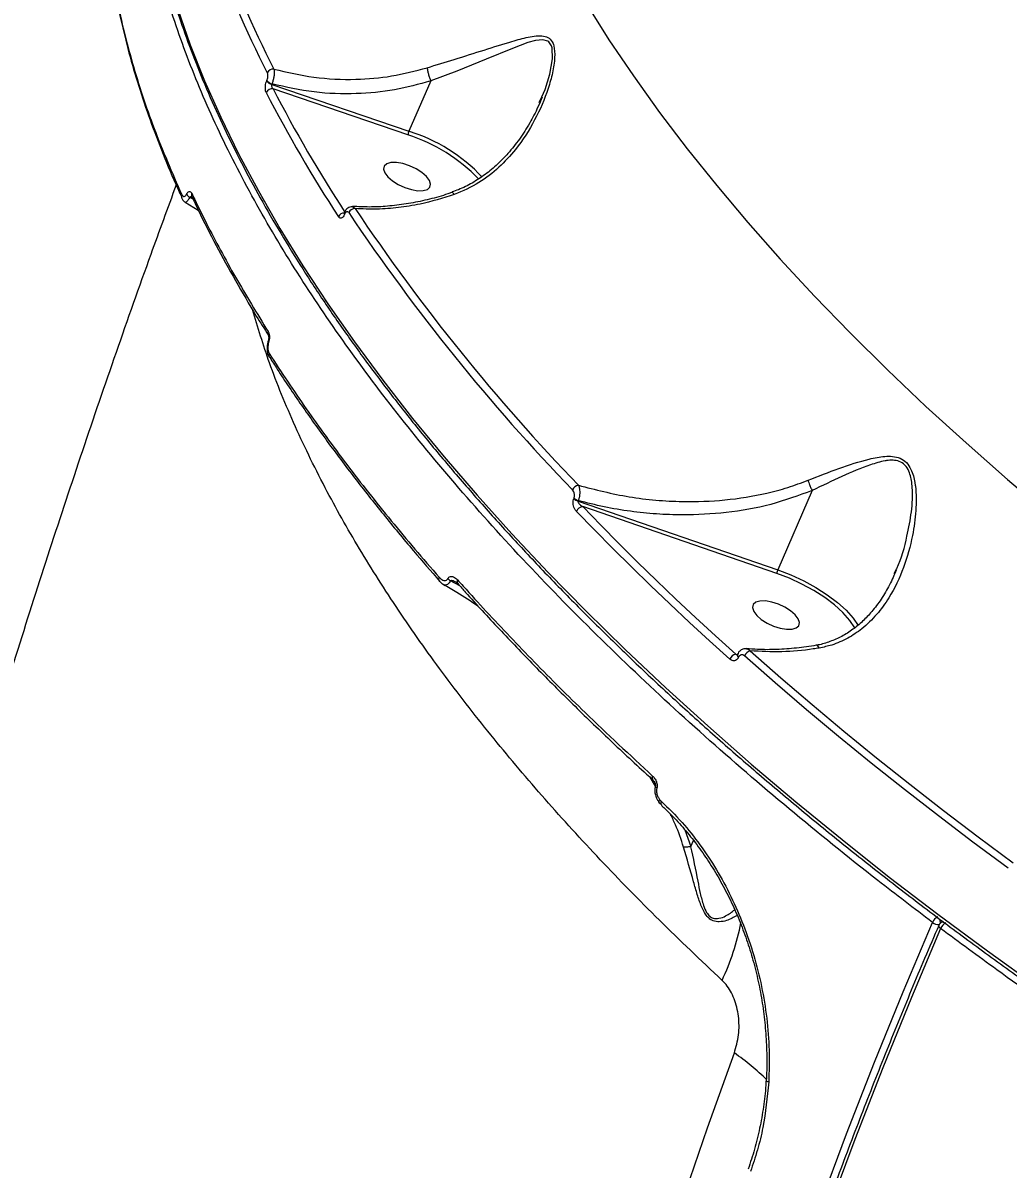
# Model space of a CAD drawing. Header units: millimetres. Extents: x -6521 to 6343, y -6174 to 4868.
# Drawn here: x -4544.1 to -4368.2, y -615.5 to -410.8 of the extents above; entities that cross this region are included whole.
import ezdxf

# ---------------------------------------------------------------- set-up
doc = ezdxf.new("R2010")
doc.units = ezdxf.units.MM
for name, color, linetype in [('DIKOM_ОБЪЕКТ', 7, 'Continuous'), ('DIKOM_РАЗМЕР_ЗОНА', 7, 'Continuous'), ('DIKOM_РАЗМЕР_ОБЪЕКТА', 7, 'Continuous')]:
    doc.layers.add(name, color=color, linetype=linetype)
doc.styles.add('style1', font='arial.ttf', dxfattribs={"width": 0.8})
doc.dimstyles.new('1-50', dxfattribs={"dimtxt": 300, "dimasz": 200, "dimexe": 100, "dimexo": 0, "dimgap": 100, "dimtad": 1, "dimtxsty": 'style1', "dimcen": 200, "dimclrd": 7, "dimclre": 7, "dimclrt": 7, "dimadec": 1, "dimazin": 2, "dimtfac": 1, "dimtmove": 0, "dimatfit": 2, "dimfxl": 0, "dimlwd": 25, "dimlwe": 18, "dimarcsym": 0})

# ---------------------------------------------------------------- blocks, each defined once
blk = doc.blocks.new('*D11')
at = {"layer": 'Defpoints', "color": 0, "transparency": 16777216}
for p in [(2818.82, 364.95), (-5102.52, -1661.02), (-5102.52, -4861.8)]:
    blk.add_point(p, dxfattribs=at)
at = {"layer": 'DIKOM_РАЗМЕР_ОБЪЕКТА', "color": 7, "lineweight": 18, "transparency": 16777216}
for p, q in [((2818.82, 364.95), (2818.82, -4961.8)), ((-5102.52, -1661.02), (-5102.52, -4961.8))]:
    blk.add_line(p, q, dxfattribs=at)
at = {"layer": 'DIKOM_РАЗМЕР_ОБЪЕКТА', "color": 7, "lineweight": 25, "transparency": 16777216}
blk.add_line((2618.82, -4861.8), (-4902.52, -4861.8), dxfattribs=at)
at = {"layer": 'DIKOM_РАЗМЕР_ОБЪЕКТА', "color": 7, "transparency": 16777216}
for points in [[(-4902.52, -4828.46), (-4902.52, -4895.13), (-5102.52, -4861.8)], [(2618.82, -4828.46), (2618.82, -4895.13), (2818.82, -4861.8)]]:
    blk.add_solid(points, dxfattribs=at)
at = {"layer": 'DIKOM_РАЗМЕР_ОБЪЕКТА', "color": 7, "transparency": 16777216, "insert": (-736, -4608.63), "char_height": 300, "attachment_point": 5, "style": 'style1'}
blk.add_mtext('7900', dxfattribs=at)
blk = doc.blocks.new('*D14')
at = {"layer": 'Defpoints', "color": 0, "transparency": 16777216}
for p in [(4318.82, 257.45), (-6520.67, -1799.21), (4318.82, -6073.51)]:
    blk.add_point(p, dxfattribs=at)
at = {"layer": 'DIKOM_РАЗМЕР_ЗОНА', "color": 7, "lineweight": 18, "transparency": 16777216}
for p, q in [((4318.82, 257.45), (4318.82, -6173.51)), ((-6520.67, -1799.21), (-6520.67, -6173.51))]:
    blk.add_line(p, q, dxfattribs=at)
at = {"layer": 'DIKOM_РАЗМЕР_ЗОНА', "color": 7, "lineweight": 25, "transparency": 16777216}
blk.add_line((-6320.67, -6073.51), (4118.82, -6073.51), dxfattribs=at)
at = {"layer": 'DIKOM_РАЗМЕР_ЗОНА', "color": 7, "transparency": 16777216}
for points in [[(-6320.67, -6040.18), (-6320.67, -6106.84), (-6520.67, -6073.51)], [(4118.82, -6040.18), (4118.82, -6106.84), (4318.82, -6073.51)]]:
    blk.add_solid(points, dxfattribs=at)
at = {"layer": 'DIKOM_РАЗМЕР_ЗОНА', "color": 7, "transparency": 16777216, "insert": (-430.65, -5820.34), "char_height": 300, "attachment_point": 5, "style": 'style1'}
blk.add_mtext('10850', dxfattribs=at)

msp = doc.modelspace()

# ---------------------------------------------------------------- linework, layer by layer
at = {"layer": 'DIKOM_ОБЪЕКТ', "color": 7, "linetype": 'Continuous', "lineweight": 15}
for p, q in [((-4500.537, -421.158), (-4500.508, -421.092)), ((-4471.257, -421.187), (-4475.149, -430.172)), ((-4499.622, -421.723), (-4499.651, -421.788)), ((-4499.651, -421.788), (-4475.149, -430.172)), ((-4475.331, -430.818), (-4499.39, -422.585)), ((-4451.906, -425.036), (-4451.447, -424.017)), ((-4513.674, -442.302), (-4514.291, -441.974)), ((-4513.918, -441.85), (-4513.915, -441.858)), ((-4515.094, -442.812), (-4512.761, -444.261)), ((-4486.691, -444.679), (-4486.711, -444.725)), ((-4486.634, -444.968), (-4486.653, -445.014)), ((-4500.074, -470.529), (-4500.043, -470.572)), ((-4403.155, -494.309), (-4409.288, -508.471)), ((-4445.708, -495.742), (-4445.671, -495.657)), ((-4444.919, -496.109), (-4444.956, -496.194)), ((-4444.956, -496.194), (-4409.288, -508.471)), ((-4409.473, -509.116), (-4444.121, -497.19)), ((-4388.49, -509.113), (-4388.149, -508.435)), ((-4469.728, -510.483), (-4469.699, -510.513)), ((-4466.072, -511.325), (-4467.743, -510.444)), ((-4416.792, -523.524), (-4416.482, -523.569)), ((-4416.514, -523.585), (-4416.526, -523.612)), ((-4416.289, -524.062), (-4416.301, -524.09)), ((-4431.157, -547.107), (-4432.096, -545.512)), ((-4430.399, -549.457), (-4430.1, -549.785)), ((-4425.889, -554.914), (-4424.85, -557.888)), ((-4424.85, -557.888), (-4424.368, -556.774)), ((-4411.304, -599.748), (-4411.304, -599.744))]:
    msp.add_line(p, q, dxfattribs=at)
at = {"layer": 'DIKOM_ОБЪЕКТ', "color": 7, "linetype": 'Continuous', "lineweight": 15, "flags": 128}
for points in [[(-4516.436, -408.383), (-4514.198, -414.734), (-4511.638, -421.159), (-4508.756, -427.654), (-4505.556, -434.211), (-4502.04, -440.827), (-4498.212, -447.495), (-4494.074, -454.21), (-4489.63, -460.965), (-4484.884, -467.756), (-4479.84, -474.577), (-4474.501, -481.422), (-4468.873, -488.285), (-4462.961, -495.16), (-4456.768, -502.042), (-4450.301, -508.925), (-4443.565, -515.802), (-4436.565, -522.669), (-4429.308, -529.519), (-4421.799, -536.347), (-4414.045, -543.147), (-4406.053, -549.912), (-4397.828, -556.639), (-4389.379, -563.32), (-4380.712, -569.95), (-4371.834, -576.524), (-4362.754, -583.036)], [(-4443.489, -407.377), (-4439.436, -413.81), (-4435.077, -420.281), (-4430.416, -426.786), (-4425.458, -433.317), (-4420.206, -439.87), (-4414.666, -446.438), (-4408.843, -453.015), (-4402.742, -459.594), (-4396.369, -466.171), (-4389.731, -472.737), (-4382.832, -479.288), (-4375.68, -485.817), (-4368.281, -492.319), (-4360.642, -498.787), (-4352.771, -505.214), (-4344.674, -511.597), (-4336.358, -517.927), (-4327.833, -524.199), (-4319.106, -530.409), (-4310.184, -536.549), (-4301.076, -542.614), (-4291.791, -548.598), (-4282.338, -554.496)], [(-4451.447, -424.017), (-4450.849, -422.691), (-4450.022, -419.995), (-4449.52, -417.254), (-4449.59, -415.251), (-4449.697, -414.897), (-4450.155, -414.208), (-4450.335, -414.074), (-4451.268, -413.819), (-4452.526, -413.956), (-4453.902, -414.341), (-4456.665, -415.375), (-4461.352, -417.304), (-4466.608, -419.412), (-4471.256, -421.184), (-4471.257, -421.185), (-4471.257, -421.185)], [(-4476.246, -435.927), (-4477.379, -435.735), (-4478.358, -435.749), (-4479.104, -435.965), (-4479.557, -436.367), (-4479.679, -436.922), (-4479.461, -437.586), (-4478.92, -438.303), (-4478.1, -439.017), (-4477.069, -439.669), (-4475.908, -440.207), (-4474.713, -440.587), (-4473.58, -440.778), (-4472.601, -440.765), (-4471.855, -440.549), (-4471.402, -440.147), (-4471.28, -439.592), (-4471.498, -438.928), (-4472.039, -438.211), (-4472.858, -437.497), (-4473.89, -436.845), (-4475.05, -436.306), (-4476.246, -435.927)], [(-4500.204, -467.864), (-4500.275, -467.767), (-4500.291, -467.682), (-4500.288, -467.667)], [(-4444.121, -497.19), (-4440.915, -500.493), (-4437.648, -503.794), (-4434.321, -507.092), (-4430.933, -510.387), (-4427.485, -513.679), (-4423.979, -516.965), (-4420.414, -520.247), (-4416.792, -523.524)], [(-4417.844, -524.426), (-4421.475, -521.142), (-4425.048, -517.853), (-4428.563, -514.558), (-4432.019, -511.259), (-4435.415, -507.956), (-4438.75, -504.65), (-4442.025, -501.341), (-4445.238, -498.03)], [(-4395.512, -518.857), (-4395.514, -518.853), (-4396.431, -517.493), (-4397.657, -516.113), (-4399.162, -514.742), (-4400.912, -513.414), (-4402.865, -512.159), (-4404.976, -511.007), (-4407.196, -509.985), (-4409.473, -509.116)], [(-4409.288, -508.471), (-4406.941, -509.367), (-4404.652, -510.422), (-4402.474, -511.61), (-4400.46, -512.904), (-4398.656, -514.273), (-4397.103, -515.687), (-4395.84, -517.111), (-4394.956, -518.404)], [(-4410.385, -514.225), (-4411.518, -514.034), (-4412.498, -514.048), (-4413.244, -514.264), (-4413.696, -514.666), (-4413.818, -515.221), (-4413.6, -515.884), (-4413.06, -516.602), (-4412.24, -517.316), (-4411.208, -517.968), (-4410.048, -518.506), (-4408.853, -518.886), (-4407.719, -519.077), (-4406.74, -519.064), (-4405.994, -518.848), (-4405.542, -518.445), (-4405.42, -517.89), (-4405.638, -517.227), (-4406.178, -516.51), (-4406.998, -515.796), (-4408.029, -515.143), (-4409.19, -514.605), (-4410.385, -514.225)], [(-4368.176, -561.747), (-4374.444, -557.093), (-4380.606, -552.411), (-4386.66, -547.702), (-4392.604, -542.969), (-4398.436, -538.213), (-4404.152, -533.437), (-4409.751, -528.643), (-4415.229, -523.832)], [(-4414.232, -522.934), (-4408.766, -527.734), (-4403.18, -532.518), (-4397.476, -537.283), (-4391.657, -542.028), (-4385.726, -546.751), (-4379.685, -551.45), (-4373.537, -556.121), (-4367.283, -560.765)], [(-4430.897, -547.467), (-4431.058, -547.349), (-4431.149, -547.235), (-4431.163, -547.134), (-4431.163, -547.133)], [(-4430.399, -549.457), (-4430.482, -549.601), (-4430.532, -549.736), (-4430.546, -549.856), (-4430.524, -549.956), (-4430.502, -549.994)], [(-4430.083, -550.454), (-4430.041, -550.487), (-4430.041, -550.487)], [(-4457.893, -841.44), (-4456.482, -832.668), (-4453.983, -818.019), (-4451.311, -803.418), (-4448.469, -788.873), (-4445.459, -774.394), (-4442.282, -759.99), (-4438.94, -745.671), (-4435.436, -731.446), (-4431.772, -717.326), (-4427.951, -703.318), (-4423.974, -689.431), (-4419.845, -675.677), (-4415.566, -662.062), (-4411.14, -648.596), (-4406.57, -635.288), (-4401.859, -622.148), (-4397.01, -609.182), (-4392.026, -596.4), (-4386.91, -583.809), (-4381.667, -571.42)], [(-4380.222, -572.505), (-4385.45, -584.858), (-4390.55, -597.41), (-4395.519, -610.154), (-4400.353, -623.08), (-4405.05, -636.182), (-4409.607, -649.45), (-4414.019, -662.875), (-4418.285, -676.449), (-4422.402, -690.162), (-4426.367, -704.006), (-4430.177, -717.972), (-4433.829, -732.051), (-4437.323, -746.232), (-4440.654, -760.508), (-4443.822, -774.868), (-4446.823, -789.304), (-4449.657, -803.806), (-4452.32, -818.363), (-4454.812, -832.968), (-4456.21, -841.656)], [(-4380.548, -571.948), (-4380.56, -571.984), (-4380.56, -572.076), (-4380.524, -572.178), (-4380.453, -572.286), (-4380.352, -572.397), (-4380.222, -572.505)], [(-4471.305, -793.591), (-4468.402, -778.779), (-4465.341, -764.029), (-4462.125, -749.348), (-4458.756, -734.745), (-4455.234, -720.227), (-4451.563, -705.804), (-4447.744, -691.482), (-4443.778, -677.269), (-4439.669, -663.174), (-4435.419, -649.204), (-4431.03, -635.366), (-4426.504, -621.67), (-4421.844, -608.12), (-4417.053, -594.727)], [(-4410.921, -599.912), (-4411.06, -599.88), (-4411.172, -599.846), (-4411.251, -599.81), (-4411.295, -599.775), (-4411.304, -599.748)]]:
    msp.add_lwpolyline(points, dxfattribs=at)
at = {"layer": 'DIKOM_ОБЪЕКТ', "color": 7, "linetype": 'Continuous', "lineweight": 15}
for centre, radius, start, end in [((-4362.173, -347.641), 155.928, 188.87066, 207.53637), ((-4361.29, -347.131), 155.587, 188.87084, 207.5362), ((-4499.37, -420.236), 1.182, 84.30311, 154.55898), ((-4499.217, -420.241), 1.607, 214.76286, 254.31658), ((-4499.187, -420.174), 1.609, 214.79462, 254.29939), ((-4499.572, -423.753), 1.181, 81.14733, 154.68739), ((-4283.081, -311.449), 244.604, 207.19761, 213.20932), ((-4282.334, -311.045), 244.039, 207.19765, 213.20895), ((-4473.158, -431.083), 2.19, 155.41274, 173.03768), ((-4484.6, -459.746), 30.376, 43.90237, 72.23412), ((-4483.956, -458.791), 29.943, 43.10293, 72.89364), ((-4515.076, -441.791), 0.715, 154.72589, 209.04221), ((-4513.728, -440.907), 1.207, 202.43752, 242.1681), ((-4513.259, -441.551), 0.723, 154.92883, 205.64479), ((-4484.776, -445.219), 1.247, 89.0385, 155.20201), ((-4184.742, -242.682), 361.283, 213.85915, 223.93738), ((-4486.6, -445.945), 1.251, 94.57464, 155.07743), ((-4486.417, -444.816), 0.308, 162.10866, 219.82569), ((-4486.395, -444.77), 0.31, 163.02244, 219.6339), ((-4185.213, -242.945), 362.106, 213.85956, 223.93713), ((-4499.696, -466.225), 0.68, 153.16947, 211.33578), ((-4499.488, -470.181), 0.681, 153.20668, 210.75036), ((-4444.666, -494.765), 1.418, 99.5687, 156.5074), ((-4444.355, -494.343), 1.946, 225.95179, 251.99247), ((-4444.318, -494.257), 1.947, 225.97522, 251.99574), ((-4443.954, -498.575), 1.395, 96.85693, 157.00403), ((-4407.251, -509.402), 2.24, 155.44095, 172.66267), ((-4469.221, -510.114), 0.627, 150.14617, 215.9868), ((-4466.935, -509.136), 1.537, 215.02831, 238.30534), ((-4465.936, -510.562), 0.628, 150.42653, 218.02892), ((-4416.434, -525.005), 1.524, 103.56565, 157.67753), ((-4416.065, -523.687), 0.466, 170.41165, 239.60344), ((-4416.048, -523.657), 0.472, 171.59878, 239.32345), ((-4413.775, -524.443), 1.577, 106.8442, 157.2074), ((-4431.16, -545.613), 0.572, 146.23294, 219.79473), ((-4429.612, -550.107), 0.585, 146.58337, 216.31861), ((-4379.994, -572.087), 1.801, 113.55749, 158.26216), ((-4381.495, -571.375), 1.228, 349.93781, 27.53351), ((-4458.967, -563.042), 43.914, 334.76504, 348.90147), ((-4380.487, -569.894), 1.928, 232.28262, 270.12201), ((-4379.63, -572.344), 1, 105.10672, 156.6405), ((-4378.539, -573.175), 1.811, 113.8905, 158.2969), ((-4379.724, -572.02), 0.663, 84.28441, 104.522), ((-4443.633, -632.713), 46.363, 45.65958, 55.0183)]:
    msp.add_arc(centre, radius, start, end, dxfattribs=at)
for points, knots in [([(-4523.048, -369.779), (-4523.06, -370.196), (-4523.122, -372.403), (-4522.941, -376.498), (-4522.495, -382.062), (-4521.729, -387.726), (-4520.674, -393.475), (-4519.323, -399.307), (-4517.679, -405.217), (-4515.744, -411.2), (-4513.517, -417.252), (-4511.002, -423.368), (-4508.2, -429.543), (-4505.113, -435.773), (-4501.744, -442.053), (-4498.096, -448.377), (-4494.171, -454.742), (-4489.973, -461.143), (-4485.504, -467.574), (-4480.768, -474.031), (-4475.769, -480.509), (-4470.51, -487.003), (-4464.996, -493.509), (-4459.231, -500.021), (-4453.219, -506.535), (-4446.964, -513.046), (-4440.472, -519.549), (-4433.748, -526.039), (-4426.795, -532.511), (-4419.621, -538.961), (-4412.229, -545.384), (-4404.626, -551.774), (-4396.817, -558.128), (-4388.808, -564.44), (-4380.606, -570.706), (-4372.216, -576.921), (-4363.645, -583.08), (-4354.898, -589.18), (-4345.984, -595.214), (-4336.907, -601.179), (-4327.676, -607.071), (-4318.298, -612.884), (-4308.778, -618.615), (-4299.124, -624.258), (-4289.345, -629.811), (-4279.445, -635.268), (-4270.549, -640.036), (-4264.931, -642.957), (-4262.684, -644.126)], [0, 0, 0, 0, 0.0051792, 0.02739, 0.049613, 0.0718476, 0.0940929, 0.1163474, 0.1386107, 0.1608804, 0.1831557, 0.2054352, 0.2277181, 0.2500033, 0.2722902, 0.2945779, 0.3168661, 0.3391541, 0.3614417, 0.3837285, 0.4060147, 0.4282999, 0.4505841, 0.4728672, 0.4951491, 0.5174302, 0.5397099, 0.5619888, 0.5842667, 0.6065434, 0.6288194, 0.6510947, 0.6733688, 0.6956425, 0.7179153, 0.7401874, 0.7624587, 0.7847297, 0.8070001, 0.82927, 0.8515392, 0.8738082, 0.8960769, 0.9183452, 0.9406129, 0.9628807, 0.9851479, 1, 1, 1, 1]), ([(-4381.667, -571.42), (-4384.933, -568.932), (-4393.734, -562.229), (-4407.418, -551.153), (-4422.46, -538.195), (-4436.738, -525.005), (-4450.182, -511.623), (-4462.719, -498.091), (-4474.074, -484.707), (-4484.236, -471.514), (-4493.221, -458.549), (-4501.175, -445.601), (-4508.024, -432.716), (-4513.719, -419.942), (-4518.125, -407.562), (-4521.295, -395.598), (-4523.133, -384.12), (-4523.899, -375.823), (-4523.656, -371.503), (-4523.614, -370.746)], [0, 0, 0, 0, 0.0369362, 0.0995097, 0.1621306, 0.224704, 0.2890948, 0.353538, 0.4179282, 0.4805014, 0.5431229, 0.6056959, 0.6700866, 0.7345298, 0.7989204, 0.8614936, 0.9241148, 0.9866879, 1, 1, 1, 1]), ([(-4528.864, -396.004), (-4528.393, -399.606), (-4527.451, -406.811), (-4524.64, -418.061), (-4520.884, -429.595), (-4517.443, -437.522), (-4515.723, -441.486)], [0, 0, 0, 0, 0.2485967, 0.4971931, 0.7485964, 1, 1, 1, 1]), ([(-4528.835, -396.421), (-4528.787, -396.964), (-4528.573, -399.373), (-4527.897, -403.739), (-4526.8, -409.519), (-4525.385, -415.39), (-4523.683, -421.34), (-4521.691, -427.364), (-4519.391, -433.459), (-4517.419, -438.273), (-4516.116, -441.073), (-4515.778, -441.8)], [0, 0, 0, 0, 0.038014, 0.16852, 0.2992049, 0.4300342, 0.5609695, 0.6919727, 0.8230079, 0.9540256, 1, 1, 1, 1]), ([(-4471.907, -418.825), (-4470.276, -418.324), (-4466.722, -417.234), (-4461.61, -415.622), (-4457.271, -414.237), (-4454.286, -413.416), (-4452.436, -413.101), (-4451.156, -413.089), (-4450.076, -413.462), (-4449.517, -414.192), (-4449.138, -415.338), (-4449.055, -417.095), (-4449.477, -419.737), (-4450.539, -423.534), (-4452.578, -428.263), (-4455.626, -432.985), (-4459.055, -436.689), (-4462.64, -439.569), (-4465.543, -440.824), (-4467.052, -441.477)], [0, 0, 0, 0, 0.0790198, 0.1721786, 0.2680587, 0.3287308, 0.3610588, 0.3939, 0.4223316, 0.451319, 0.4599434, 0.4989918, 0.5446051, 0.5914343, 0.6876205, 0.7865797, 0.8546762, 0.9244439, 1, 1, 1, 1]), ([(-4499.252, -419.06), (-4499.234, -419.162), (-4499.192, -419.391), (-4499.203, -419.899), (-4499.283, -420.512), (-4499.424, -421.154), (-4499.556, -421.533), (-4499.622, -421.723)], [0, 0, 0, 0, 0.1700164, 0.3807866, 0.5867328, 0.7931379, 1, 1, 1, 1]), ([(-4499.252, -419.06), (-4496.889, -419.615), (-4492.094, -420.742), (-4484.978, -421.028), (-4478.151, -420.469), (-4474.004, -419.377), (-4471.907, -418.825)], [0, 0, 0, 0, 0.2625616, 0.5326657, 0.7636501, 1, 1, 1, 1]), ([(-4471.907, -418.825), (-4471.901, -418.876), (-4471.884, -419.027), (-4471.819, -419.385), (-4471.686, -419.931), (-4471.486, -420.591), (-4471.333, -420.987), (-4471.257, -421.185)], [0, 0, 0, 0, 0.0873184, 0.2536325, 0.5024341, 0.7511896, 1, 1, 1, 1]), ([(-4500.64, -423.248), (-4500.675, -423.163), (-4500.753, -422.975), (-4500.803, -422.566), (-4500.785, -422.084), (-4500.698, -421.587), (-4500.591, -421.301), (-4500.537, -421.158)], [0, 0, 0, 0, 0.1742047, 0.3895867, 0.5957704, 0.7978661, 1, 1, 1, 1]), ([(-4500.508, -421.092), (-4500.473, -420.997), (-4500.402, -420.809), (-4500.345, -420.483), (-4500.333, -420.169), (-4500.365, -419.905), (-4500.415, -419.783), (-4500.437, -419.728)], [0, 0, 0, 0, 0.20392, 0.407931, 0.6134575, 0.8265562, 1, 1, 1, 1]), ([(-4471.257, -421.187), (-4473.398, -421.771), (-4477.731, -422.953), (-4484.758, -423.597), (-4492.171, -423.379), (-4497.116, -422.28), (-4499.622, -421.723)], [0, 0, 0, 0, 0.2328911, 0.4713054, 0.7319733, 1, 1, 1, 1]), ([(-4471.257, -421.185), (-4471.257, -421.185), (-4471.257, -421.186), (-4471.257, -421.186), (-4471.257, -421.187), (-4471.257, -421.187)], [0, 0, 0, 0, 0.3986955, 0.9027283, 1, 1, 1, 1]), ([(-4499.651, -421.788), (-4499.664, -421.829), (-4499.68, -421.877), (-4499.689, -421.988), (-4499.676, -422.124), (-4499.61, -422.308), (-4499.511, -422.468), (-4499.428, -422.549), (-4499.39, -422.585)], [0, 0, 0, 0, 0.1445792, 0.1755737, 0.3624716, 0.5711019, 0.8047593, 1, 1, 1, 1]), ([(-4451.37, -424.059), (-4451.615, -424.653), (-4452.267, -426.233), (-4453.591, -428.761), (-4455.36, -431.548), (-4457.304, -434.008), (-4459.347, -436.129), (-4461.49, -437.908), (-4463.832, -439.416), (-4465.825, -440.456), (-4467.074, -440.874), (-4467.46, -441.003)], [0, 0, 0, 0, 0.0802357, 0.2137157, 0.3561289, 0.492276, 0.6045424, 0.7235534, 0.8393796, 0.9504698, 1, 1, 1, 1]), ([(-4516.719, -439.756), (-4518.238, -443.887), (-4521.883, -453.8), (-4527.466, -469.634), (-4533.491, -487.217), (-4539.339, -504.89), (-4545.018, -522.644), (-4550.529, -540.477), (-4555.87, -558.386), (-4561.043, -576.366), (-4566.048, -594.416), (-4570.885, -612.532), (-4575.555, -630.71), (-4580.058, -648.947), (-4584.393, -667.241), (-4588.561, -685.588), (-4592.561, -703.984), (-4596.394, -722.427), (-4600.06, -740.913), (-4603.553, -759.44), (-4606.658, -776.667), (-4608.52, -787.734), (-4609.338, -792.598)], [0, 0, 0, 0, 0.0371355, 0.0890967, 0.1409467, 0.1926918, 0.2443375, 0.2958892, 0.347353, 0.3987339, 0.4500385, 0.5012719, 0.5524407, 0.6035492, 0.6546047, 0.7056116, 0.7565756, 0.8075032, 0.8583986, 0.9092683, 0.9601175, 1, 1, 1, 1]), ([(-4515.723, -441.486), (-4515.651, -441.603), (-4515.525, -441.807), (-4515.281, -441.835), (-4515.065, -441.704), (-4514.922, -441.513), (-4514.855, -441.388), (-4514.843, -441.367)], [0, 0, 0, 0, 0.3277412, 0.573921, 0.7796564, 0.962783, 1, 1, 1, 1]), ([(-4514.291, -441.974), (-4514.31, -442.01), (-4514.419, -442.218), (-4514.629, -442.552), (-4514.885, -442.809), (-4515.055, -442.896), (-4515.095, -442.816), (-4515.096, -442.815)], [0, 0, 0, 0, 0.0572009, 0.3368605, 0.6424817, 0.9942977, 1, 1, 1, 1]), ([(-4514.843, -441.367), (-4514.829, -441.341), (-4514.758, -441.208), (-4514.604, -441.011), (-4514.375, -440.879), (-4514.12, -440.916), (-4513.987, -441.128), (-4513.914, -441.245)], [0, 0, 0, 0, 0.0440454, 0.2245578, 0.4337504, 0.687503, 1, 1, 1, 1]), ([(-4513.728, -442.008), (-4513.807, -441.971), (-4513.945, -441.906), (-4514.12, -441.886), (-4514.222, -441.916), (-4514.268, -441.947), (-4514.285, -441.966), (-4514.291, -441.974)], [0, 0, 0, 0, 0.4113556, 0.7302038, 0.8792034, 0.9523063, 1, 1, 1, 1]), ([(-4513.914, -441.245), (-4513.745, -441.602), (-4512.899, -443.39), (-4510.448, -448.352), (-4506.26, -456.195), (-4502.29, -462.676), (-4500.303, -465.919)], [0, 0, 0, 0, 0.0441407, 0.2207129, 0.6100137, 1, 1, 1, 1]), ([(-4513.883, -441.854), (-4513.51, -442.664), (-4512.184, -445.539), (-4509.613, -450.531), (-4506.166, -456.82), (-4503.042, -462.169), (-4500.972, -465.432), (-4500.246, -466.576)], [0, 0, 0, 0, 0.0999825, 0.3550044, 0.6094439, 0.8631313, 1, 1, 1, 1]), ([(-4467.435, -441.064), (-4467.956, -441.249), (-4469.565, -441.823), (-4472.309, -442.529), (-4475.637, -443.189), (-4478.964, -443.581), (-4482.175, -443.74), (-4484.225, -443.635), (-4485.207, -443.584)], [0, 0, 0, 0, 0.0878601, 0.2709781, 0.455641, 0.6415027, 0.8281406, 1, 1, 1, 1]), ([(-4467.052, -441.477), (-4469.087, -442.102), (-4472.402, -443.12), (-4477.03, -443.835), (-4480.923, -444.142), (-4483.462, -444.029), (-4484.755, -443.972)], [0, 0, 0, 0, 0.3422124, 0.5572632, 0.7746125, 1, 1, 1, 1]), ([(-4467.414, -441.131), (-4467.403, -441.12), (-4467.36, -441.08), (-4467.238, -441.204), (-4467.119, -441.368), (-4467.066, -441.454), (-4467.052, -441.477)], [0, 0, 0, 0, 0.166779, 0.6564982, 0.9122268, 1, 1, 1, 1]), ([(-4515.719, -442.078), (-4515.697, -442.132), (-4515.607, -442.356), (-4515.411, -442.628), (-4515.161, -442.754), (-4515.09, -442.79)], [0, 0, 0, 0, 0.1851382, 0.7673662, 1, 1, 1, 1]), ([(-4485.232, -443.645), (-4485.387, -443.648), (-4485.692, -443.655), (-4486.101, -443.877), (-4486.451, -444.207), (-4486.605, -444.515), (-4486.687, -444.68)], [0, 0, 0, 0, 0.2386706, 0.4691454, 0.7163238, 1, 1, 1, 1]), ([(-4485.212, -443.665), (-4485.148, -443.668), (-4484.977, -443.676), (-4484.84, -443.859), (-4484.755, -443.972)], [0, 0, 0, 0, 0.3761811, 1, 1, 1, 1]), ([(-4486.653, -445.014), (-4486.696, -445.101), (-4486.802, -445.32), (-4487.018, -445.568), (-4487.278, -445.694), (-4487.534, -445.658), (-4487.668, -445.498), (-4487.735, -445.418)], [0, 0, 0, 0, 0.1407402, 0.3552629, 0.5700173, 0.7849254, 1, 1, 1, 1]), ([(-4486.711, -444.721), (-4486.726, -444.755), (-4486.761, -444.832), (-4486.799, -444.882), (-4486.8, -444.882), (-4486.8, -444.882)], [0, 0, 0, 0, 0.3336759, 0.7481769, 1, 1, 1, 1]), ([(-4485.908, -444.696), (-4485.953, -444.643), (-4486.044, -444.536), (-4486.215, -444.512), (-4486.389, -444.595), (-4486.534, -444.761), (-4486.605, -444.909), (-4486.634, -444.968)], [0, 0, 0, 0, 0.2143183, 0.428485, 0.6429245, 0.8577743, 1, 1, 1, 1]), ([(-4419.244, -581.764), (-4423.023, -578.185), (-4430.587, -571.023), (-4441.091, -560.228), (-4450.949, -549.43), (-4460.197, -538.504), (-4468.789, -527.477), (-4476.671, -516.372), (-4483.707, -505.371), (-4490.06, -494.187), (-4495.578, -482.873), (-4500.067, -472.001), (-4502.131, -465.147), (-4503.081, -461.993)], [0, 0, 0, 0, 0.0877235, 0.1755515, 0.2633798, 0.3511037, 0.4424243, 0.5338635, 0.6253025, 0.7166233, 0.8159147, 0.915283, 1, 1, 1, 1]), ([(-4500.303, -465.919), (-4500.28, -465.958), (-4500.197, -466.103), (-4500.096, -466.428), (-4500.049, -466.903), (-4500.078, -467.404), (-4500.162, -467.711), (-4500.204, -467.864)], [0, 0, 0, 0, 0.0918687, 0.335621, 0.5630965, 0.7815029, 1, 1, 1, 1]), ([(-4500.276, -466.579), (-4500.278, -466.576), (-4500.287, -466.565), (-4500.253, -466.627), (-4500.217, -466.769), (-4500.19, -466.994), (-4500.199, -467.257), (-4500.236, -467.496), (-4500.273, -467.615), (-4500.289, -467.663)], [0, 0, 0, 0, 0.0441728, 0.2010548, 0.3578049, 0.5414698, 0.7277574, 0.8879293, 1, 1, 1, 1]), ([(-4500.284, -467.667), (-4500.292, -467.689), (-4500.4, -467.961), (-4500.496, -468.571), (-4500.479, -469.437), (-4500.336, -470.107), (-4500.117, -470.42), (-4500.053, -470.513)], [0, 0, 0, 0, 0.0229774, 0.2951328, 0.573843, 0.8739783, 1, 1, 1, 1]), ([(-4500.204, -467.864), (-4500.247, -468.022), (-4500.333, -468.336), (-4500.363, -468.851), (-4500.314, -469.343), (-4500.208, -469.682), (-4500.12, -469.832), (-4500.096, -469.873)], [0, 0, 0, 0, 0.2168607, 0.4335025, 0.6619771, 0.9081019, 1, 1, 1, 1]), ([(-4500.096, -469.873), (-4497.938, -473.155), (-4493.622, -479.719), (-4486.311, -489.679), (-4478.443, -499.709), (-4472.657, -506.437), (-4469.765, -509.802)], [0, 0, 0, 0, 0.2491008, 0.498198, 0.7490998, 1, 1, 1, 1]), ([(-4500.001, -470.538), (-4499.557, -471.242), (-4497.77, -474.078), (-4494.36, -479.083), (-4489.771, -485.548), (-4484.897, -492.043), (-4479.759, -498.557), (-4474.7, -504.707), (-4471.236, -508.686), (-4469.669, -510.486)], [0, 0, 0, 0, 0.0536048, 0.215906, 0.3783193, 0.5408109, 0.7033401, 0.8658644, 1, 1, 1, 1]), ([(-4403.893, -492.474), (-4402.048, -491.752), (-4398.31, -490.287), (-4393.788, -488.81), (-4390.63, -488.195), (-4388.79, -488.179), (-4387.453, -488.471), (-4386.283, -489.25), (-4385.309, -490.727), (-4384.904, -492.263), (-4384.549, -494.726), (-4384.556, -497.935), (-4385.227, -502.846), (-4386.712, -508.169), (-4388.956, -512.889), (-4391.571, -516.508), (-4394.052, -518.939), (-4396.781, -520.757), (-4399.352, -521.891), (-4401.135, -522.274), (-4401.883, -522.434)], [0, 0, 0, 0, 0.095208, 0.1929561, 0.2448026, 0.2710688, 0.2981712, 0.3242905, 0.350388, 0.391075, 0.4019435, 0.4719619, 0.5438115, 0.6393961, 0.7378523, 0.7988539, 0.8613653, 0.9113768, 0.9628377, 1, 1, 1, 1]), ([(-4388.149, -508.435), (-4388.11, -508.358), (-4387.17, -506.507), (-4386.31, -502.984), (-4385.327, -498.136), (-4385.189, -494.969), (-4385.399, -492.542), (-4385.688, -491.077), (-4386.533, -489.675), (-4387.571, -489.031), (-4388.718, -488.856), (-4389.576, -488.927), (-4390.917, -489.141), (-4393.543, -489.933), (-4397.837, -491.723), (-4401.382, -493.447), (-4403.155, -494.309)], [0, 0, 0, 0, 0.0066184, 0.1607416, 0.2720693, 0.382975, 0.399552, 0.460189, 0.497711, 0.5350855, 0.570911, 0.6069658, 0.6146211, 0.6947856, 0.8473391, 1, 1, 1, 1]), ([(-4444.901, -493.366), (-4441.891, -494.143), (-4437.339, -495.318), (-4431.065, -496.064), (-4425.358, -496.381), (-4418.684, -496.134), (-4412.412, -495.12), (-4407.483, -493.815), (-4405.089, -492.921), (-4403.893, -492.474)], [0, 0, 0, 0, 0.2227145, 0.336737, 0.4507471, 0.6310041, 0.8132785, 0.9066462, 1, 1, 1, 1]), ([(-4403.893, -492.474), (-4403.876, -492.535), (-4403.822, -492.733), (-4403.682, -493.151), (-4403.447, -493.735), (-4403.252, -494.116), (-4403.155, -494.306)], [0, 0, 0, 0, 0.1074705, 0.3494606, 0.6747586, 1, 1, 1, 1]), ([(-4445.671, -495.657), (-4445.642, -495.574), (-4445.586, -495.407), (-4445.576, -495.114), (-4445.624, -494.812), (-4445.739, -494.504), (-4445.868, -494.306), (-4445.953, -494.213), (-4445.966, -494.199)], [0, 0, 0, 0, 0.1674237, 0.3344822, 0.5091847, 0.7131293, 0.9577241, 1, 1, 1, 1]), ([(-4444.901, -493.366), (-4444.89, -493.39), (-4444.809, -493.551), (-4444.701, -493.911), (-4444.644, -494.483), (-4444.666, -495.053), (-4444.753, -495.614), (-4444.863, -495.943), (-4444.919, -496.109)], [0, 0, 0, 0, 0.0391559, 0.2683236, 0.466453, 0.6436673, 0.8199719, 1, 1, 1, 1]), ([(-4403.155, -494.306), (-4405.592, -495.204), (-4410.53, -497.022), (-4418.377, -498.368), (-4425.244, -498.756), (-4430.966, -498.545), (-4435.647, -498.059), (-4440.319, -497.281), (-4443.386, -496.5), (-4444.919, -496.109)], [0, 0, 0, 0, 0.1852059, 0.375222, 0.5580251, 0.6672721, 0.7765186, 0.8882576, 1, 1, 1, 1]), ([(-4403.155, -494.309), (-4403.155, -494.309), (-4403.154, -494.308), (-4403.154, -494.307), (-4403.155, -494.306), (-4403.155, -494.306)], [0, 0, 0, 0, 0.4041024, 0.7705608, 1, 1, 1, 1]), ([(-4445.238, -498.03), (-4445.257, -498.011), (-4445.392, -497.865), (-4445.598, -497.551), (-4445.779, -497.058), (-4445.852, -496.583), (-4445.839, -496.128), (-4445.752, -495.871), (-4445.708, -495.742)], [0, 0, 0, 0, 0.0392458, 0.2872235, 0.4952048, 0.6709676, 0.8353066, 1, 1, 1, 1]), ([(-4444.956, -496.194), (-4444.963, -496.217), (-4444.977, -496.262), (-4444.963, -496.373), (-4444.892, -496.527), (-4444.735, -496.726), (-4444.494, -496.948), (-4444.275, -497.1), (-4444.139, -497.179), (-4444.121, -497.19)], [0, 0, 0, 0, 0.055293, 0.1099207, 0.2437816, 0.4175883, 0.6518384, 0.9518876, 1, 1, 1, 1]), ([(-4388.106, -508.465), (-4388.495, -509.37), (-4389.279, -511.194), (-4390.771, -513.693), (-4392.402, -515.864), (-4394.101, -517.665), (-4395.886, -519.149), (-4397.831, -520.381), (-4399.929, -521.295), (-4401.46, -521.797), (-4402.304, -521.904), (-4402.401, -521.917)], [0, 0, 0, 0, 0.140732, 0.283688, 0.4201896, 0.5374353, 0.6487868, 0.7661707, 0.8791094, 0.9862075, 1, 1, 1, 1]), ([(-4469.765, -509.802), (-4469.55, -510.005), (-4469.233, -510.305), (-4468.765, -510.398), (-4468.476, -510.325), (-4468.292, -510.172), (-4468.217, -510.054), (-4468.194, -510.019)], [0, 0, 0, 0, 0.4385565, 0.6486887, 0.8192557, 0.9452132, 1, 1, 1, 1]), ([(-4469.72, -510.474), (-4469.662, -510.545), (-4469.46, -510.794), (-4469.192, -510.961), (-4469.001, -511.08)], [0, 0, 0, 0, 0.284672, 1, 1, 1, 1]), ([(-4467.743, -510.444), (-4467.778, -510.505), (-4467.893, -510.702), (-4468.133, -510.988), (-4468.467, -511.191), (-4468.769, -511.242), (-4468.916, -511.112), (-4468.963, -511.071)], [0, 0, 0, 0, 0.0920569, 0.2983267, 0.560297, 0.8602985, 1, 1, 1, 1]), ([(-4468.96, -511.066), (-4468.161, -511.522), (-4466.069, -512.718), (-4464.063, -514.068), (-4462.823, -514.903)], [0, 0, 0, 0, 0.3817517, 1, 1, 1, 1]), ([(-4468.194, -510.019), (-4468.169, -509.98), (-4468.089, -509.854), (-4467.89, -509.694), (-4467.57, -509.614), (-4467.061, -509.717), (-4466.711, -510.04), (-4466.482, -510.252)], [0, 0, 0, 0, 0.0555278, 0.1784339, 0.3495408, 0.5728909, 1, 1, 1, 1]), ([(-4466.741, -510.696), (-4466.785, -510.67), (-4466.958, -510.566), (-4467.234, -510.462), (-4467.511, -510.393), (-4467.675, -510.394), (-4467.729, -510.434), (-4467.743, -510.444)], [0, 0, 0, 0, 0.1350914, 0.5400402, 0.8043293, 0.9488422, 1, 1, 1, 1]), ([(-4466.737, -510.688), (-4466.734, -510.689), (-4466.707, -510.701), (-4466.578, -510.783), (-4466.475, -510.906), (-4466.443, -510.944)], [0, 0, 0, 0, 0.0784482, 0.7189139, 1, 1, 1, 1]), ([(-4466.482, -510.252), (-4466.145, -510.628), (-4464.461, -512.51), (-4459.991, -517.406), (-4452.817, -524.941), (-4442.997, -534.753), (-4435.702, -541.522), (-4431.636, -545.295)], [0, 0, 0, 0, 0.0321575, 0.1607923, 0.4182843, 0.6757759, 1, 1, 1, 1]), ([(-4466.416, -510.935), (-4465.96, -511.454), (-4463.589, -514.15), (-4459.061, -519.022), (-4452.835, -525.537), (-4446.371, -532.027), (-4439.666, -538.495), (-4434.734, -543.142), (-4431.969, -545.627), (-4431.59, -545.968)], [0, 0, 0, 0, 0.0443293, 0.2304304, 0.4160797, 0.6010578, 0.7856176, 0.9706051, 1, 1, 1, 1]), ([(-4416.792, -523.524), (-4416.711, -523.565), (-4416.622, -523.611), (-4416.528, -523.622), (-4416.519, -523.623)], [0, 0, 0, 0, 0.9013256, 1, 1, 1, 1]), ([(-4416.526, -523.609), (-4416.531, -523.622), (-4416.548, -523.664), (-4416.567, -523.677), (-4416.559, -523.672), (-4416.557, -523.671)], [0, 0, 0, 0, 0.2443921, 0.79769, 1, 1, 1, 1]), ([(-4414.878, -522.587), (-4414.987, -522.573), (-4415.315, -522.531), (-4415.83, -522.744), (-4416.282, -523.121), (-4416.432, -523.455), (-4416.496, -523.596)], [0, 0, 0, 0, 0.1609942, 0.4828768, 0.7808458, 1, 1, 1, 1]), ([(-4415.229, -523.832), (-4415.315, -523.77), (-4415.488, -523.645), (-4415.775, -523.616), (-4416.034, -523.712), (-4416.204, -523.887), (-4416.269, -524.022), (-4416.289, -524.062)], [0, 0, 0, 0, 0.233678, 0.4673285, 0.6956248, 0.9088048, 1, 1, 1, 1]), ([(-4414.869, -522.593), (-4414.788, -522.595), (-4414.559, -522.601), (-4414.36, -522.803), (-4414.232, -522.934)], [0, 0, 0, 0, 0.3563173, 1, 1, 1, 1]), ([(-4402.396, -521.936), (-4402.402, -521.937), (-4403.59, -522.191), (-4405.96, -522.466), (-4409.474, -522.73), (-4412.457, -522.746), (-4414.222, -522.586), (-4414.863, -522.528)], [0, 0, 0, 0, 0.0014007, 0.2791422, 0.5586229, 0.8394556, 1, 1, 1, 1]), ([(-4401.883, -522.434), (-4402.239, -522.491), (-4404.474, -522.843), (-4408.66, -523.233), (-4412.35, -523.035), (-4414.232, -522.934)], [0, 0, 0, 0, 0.0849923, 0.5334759, 1, 1, 1, 1]), ([(-4401.883, -522.434), (-4401.893, -522.415), (-4401.972, -522.261), (-4402.129, -522.039), (-4402.3, -521.9), (-4402.377, -521.946), (-4402.394, -521.956)], [0, 0, 0, 0, 0.0561849, 0.4533485, 0.8808308, 1, 1, 1, 1]), ([(-4416.301, -524.09), (-4416.33, -524.15), (-4416.426, -524.347), (-4416.671, -524.602), (-4417.047, -524.746), (-4417.467, -524.702), (-4417.718, -524.518), (-4417.844, -524.426)], [0, 0, 0, 0, 0.093168, 0.3038955, 0.5302042, 0.7652063, 1, 1, 1, 1]), ([(-4431.636, -545.295), (-4431.593, -545.336), (-4431.387, -545.534), (-4431.097, -545.952), (-4430.888, -546.53), (-4430.819, -547.043), (-4430.871, -547.326), (-4430.897, -547.467)], [0, 0, 0, 0, 0.0843388, 0.4026607, 0.6518486, 0.8255042, 1, 1, 1, 1]), ([(-4431.61, -545.984), (-4431.565, -546.023), (-4431.443, -546.129), (-4431.277, -546.402), (-4431.174, -546.696), (-4431.144, -546.899), (-4431.144, -547.023), (-4431.155, -547.104), (-4431.167, -547.15), (-4431.177, -547.173), (-4431.18, -547.177), (-4431.181, -547.178)], [0, 0, 0, 0, 0.1748523, 0.4749507, 0.6595462, 0.7674225, 0.8360177, 0.8838363, 0.9274382, 0.9751438, 1, 1, 1, 1]), ([(-4431.162, -547.133), (-4431.163, -547.136), (-4431.253, -547.366), (-4431.281, -547.902), (-4431.173, -548.694), (-4430.902, -549.425), (-4430.611, -549.81), (-4430.483, -549.979)], [0, 0, 0, 0, 0.0030704, 0.247432, 0.5029858, 0.7804556, 1, 1, 1, 1]), ([(-4430.897, -547.467), (-4430.924, -547.615), (-4430.978, -547.908), (-4430.906, -548.448), (-4430.718, -548.989), (-4430.5, -549.309), (-4430.399, -549.457)], [0, 0, 0, 0, 0.20976, 0.4181906, 0.7298995, 1, 1, 1, 1]), ([(-4430.591, -549.872), (-4430.507, -549.99), (-4430.354, -550.206), (-4430.153, -550.361), (-4430.062, -550.431)], [0, 0, 0, 0, 0.5459603, 1, 1, 1, 1]), ([(-4430.1, -549.785), (-4428.842, -551.008), (-4426.421, -553.36), (-4423.141, -557.516), (-4420.212, -561.943), (-4417.602, -566.754), (-4415.362, -571.888), (-4413.522, -577.273), (-4412.117, -582.839), (-4411.203, -588.516), (-4410.74, -594.241), (-4410.861, -598.023), (-4410.921, -599.912)], [0, 0, 0, 0, 0.1070818, 0.2059709, 0.3051829, 0.4040767, 0.5033359, 0.6029155, 0.7021769, 0.801346, 0.9008349, 1, 1, 1, 1]), ([(-4430.084, -550.534), (-4429.896, -550.698), (-4428.882, -551.578), (-4427.125, -553.427), (-4424.837, -556.077), (-4422.675, -558.975), (-4420.654, -562.067), (-4418.798, -565.329), (-4417.125, -568.732), (-4415.648, -572.245), (-4414.377, -575.86), (-4413.313, -579.578), (-4412.454, -583.404), (-4411.815, -587.318), (-4411.396, -591.29), (-4411.242, -595.281), (-4411.24, -598.108), (-4411.365, -599.578), (-4411.378, -599.736)], [0, 0, 0, 0, 0.0159832, 0.0858927, 0.1561684, 0.2265976, 0.2968782, 0.3667832, 0.4361229, 0.5047655, 0.5726018, 0.6408034, 0.7098237, 0.7795682, 0.8498817, 0.9205813, 0.9914561, 1, 1, 1, 1]), ([(-4426.118, -557.961), (-4426.561, -556.619), (-4427.215, -554.637), (-4428.141, -552.741), (-4428.439, -552.129)], [0, 0, 0, 0, 0.6774465, 1, 1, 1, 1]), ([(-4424.858, -557.896), (-4425.107, -557.932), (-4425.566, -557.999), (-4425.945, -557.988), (-4426.094, -557.965), (-4426.118, -557.961)], [0, 0, 0, 0, 0.499419, 0.9206041, 1, 1, 1, 1]), ([(-4416.55, -570.197), (-4417.153, -570.534), (-4418.104, -571.066), (-4419.634, -571.367), (-4420.719, -571.255), (-4421.588, -570.737), (-4422.314, -569.87), (-4423.031, -568.4), (-4423.686, -566.426), (-4424.705, -562.827), (-4425.519, -560.024), (-4426.118, -557.961)], [0, 0, 0, 0, 0.1667106, 0.2626878, 0.3404435, 0.3895255, 0.4388693, 0.5076296, 0.6085855, 0.7119483, 1, 1, 1, 1]), ([(-4424.85, -557.888), (-4424.851, -557.889), (-4424.852, -557.892), (-4424.855, -557.895), (-4424.858, -557.896), (-4424.858, -557.896)], [0, 0, 0, 0, 0.3994954, 0.7778718, 1, 1, 1, 1]), ([(-4424.858, -557.896), (-4424.858, -557.899), (-4424.388, -559.913), (-4423.859, -562.699), (-4423.161, -566.246), (-4422.673, -568.152), (-4422.103, -569.583), (-4421.472, -570.387), (-4420.684, -570.79), (-4419.692, -570.728), (-4418.335, -570.217), (-4417.498, -569.567), (-4416.982, -569.166)], [0, 0, 0, 0, 0.0003586, 0.3029827, 0.4078668, 0.512174, 0.5784639, 0.6241195, 0.6697711, 0.7454987, 0.8430517, 1, 1, 1, 1]), ([(-4380.548, -571.948), (-4381.393, -573.916), (-4383.844, -579.624), (-4387.82, -589.203), (-4392.44, -600.732), (-4396.949, -612.42), (-4401.344, -624.259), (-4405.625, -636.242), (-4409.789, -648.363), (-4413.832, -660.615), (-4417.754, -672.992), (-4421.551, -685.486), (-4425.224, -698.092), (-4428.767, -710.801), (-4432.181, -723.608), (-4435.463, -736.505), (-4438.611, -749.486), (-4441.625, -762.543), (-4444.501, -775.668), (-4447.239, -788.856), (-4449.837, -802.099), (-4452.291, -815.39), (-4454.586, -828.556), (-4455.986, -837.305), (-4456.673, -841.598)], [0, 0, 0, 0, 0.0244921, 0.0710308, 0.1175693, 0.1641071, 0.2106439, 0.2571801, 0.3037161, 0.3502517, 0.396786, 0.4433203, 0.4898541, 0.5363881, 0.582921, 0.6294539, 0.6759862, 0.7225184, 0.7690497, 0.8155815, 0.8621131, 0.9086448, 0.955176, 1, 1, 1, 1]), ([(-3765.298, -698.941), (-3765.314, -698.958), (-3767.809, -701.654), (-3773.862, -706.486), (-3783.536, -713.319), (-3794.379, -719.348), (-3806.148, -724.659), (-3818.809, -729.24), (-3832.557, -733.172), (-3847.394, -736.411), (-3863.292, -738.93), (-3879.902, -740.672), (-3897.149, -741.651), (-3914.948, -741.895), (-3933.588, -741.408), (-3953.041, -740.159), (-3973.257, -738.135), (-3993.791, -735.38), (-4014.565, -731.921), (-4035.497, -727.8), (-4056.929, -722.948), (-4078.806, -717.353), (-4101.06, -711.014), (-4123.204, -704.072), (-4145.162, -696.566), (-4166.867, -688.543), (-4188.674, -679.874), (-4210.508, -670.562), (-4232.293, -660.624), (-4252.648, -650.716), (-4271.57, -640.951), (-4289.089, -631.425), (-4306.302, -621.57), (-4323.157, -611.406), (-4339.474, -601.047), (-4355.175, -590.542), (-4368.704, -581.042), (-4376.889, -574.975), (-4380.222, -572.505)], [0, 0, 0, 0, 0.0001879, 0.03034, 0.0605166, 0.0906687, 0.1199697, 0.1492933, 0.1785943, 0.2087464, 0.2389231, 0.2690751, 0.2983758, 0.3276989, 0.3569996, 0.3871514, 0.4173276, 0.4474792, 0.4767802, 0.5061035, 0.5354045, 0.5655563, 0.5957329, 0.6258849, 0.6551857, 0.6845092, 0.7138099, 0.743962, 0.7741384, 0.8042903, 0.8297914, 0.8553222, 0.880853, 0.906626, 0.9323987, 0.9575224, 0.9827031, 1, 1, 1, 1]), ([(-4417.053, -594.727), (-4416.751, -593.671), (-4416.155, -591.587), (-4416.2, -588.172), (-4416.965, -585.011), (-4418.139, -582.889), (-4419.004, -582.008), (-4419.244, -581.764)], [0, 0, 0, 0, 0.2385167, 0.4713356, 0.696801, 0.9159908, 1, 1, 1, 1]), ([(-4411.402, -599.742), (-4411.412, -599.99), (-4411.476, -601.551), (-4411.833, -604.383), (-4412.491, -608.205), (-4413.392, -611.92), (-4414.188, -614.283), (-4414.582, -615.454)], [0, 0, 0, 0, 0.0450782, 0.283698, 0.523429, 0.7637686, 1, 1, 1, 1]), ([(-4410.921, -599.912), (-4411.189, -602.641), (-4411.594, -606.776), (-4412.87, -612.066), (-4413.736, -614.63), (-4414.169, -615.912)], [0, 0, 0, 0, 0.4927646, 0.7463788, 1, 1, 1, 1])]:
    msp.add_open_spline(points, degree=3, knots=knots, dxfattribs=at)

# ---------------------------------------------------------------- dimensions: what is measured, and where the dimension line sits
at = {"layer": 'DIKOM_РАЗМЕР_ЗОНА'}
dim = msp.add_linear_dim(base=(4318.818, -6073.511), p1=(-6520.672, -1799.212), p2=(4318.818, 257.446), text='10850', dimstyle='1-50', dxfattribs=at)
dim.commit()
dim.dimension.update_dxf_attribs({"geometry": '*D14', "text_midpoint": (-430.645, -6073.511), "dimtype": 160})
at = {"layer": 'DIKOM_РАЗМЕР_ОБЪЕКТА'}
dim = msp.add_linear_dim(base=(-5102.518, -4861.797), p1=(2818.818, 364.955), p2=(-5102.518, -1661.024), text='7900', dimstyle='1-50', dxfattribs=at)
dim.commit()
dim.dimension.update_dxf_attribs({"geometry": '*D11', "text_midpoint": (-736.001, -4861.797), "dimtype": 160})

doc.saveas('drawing.dxf')
